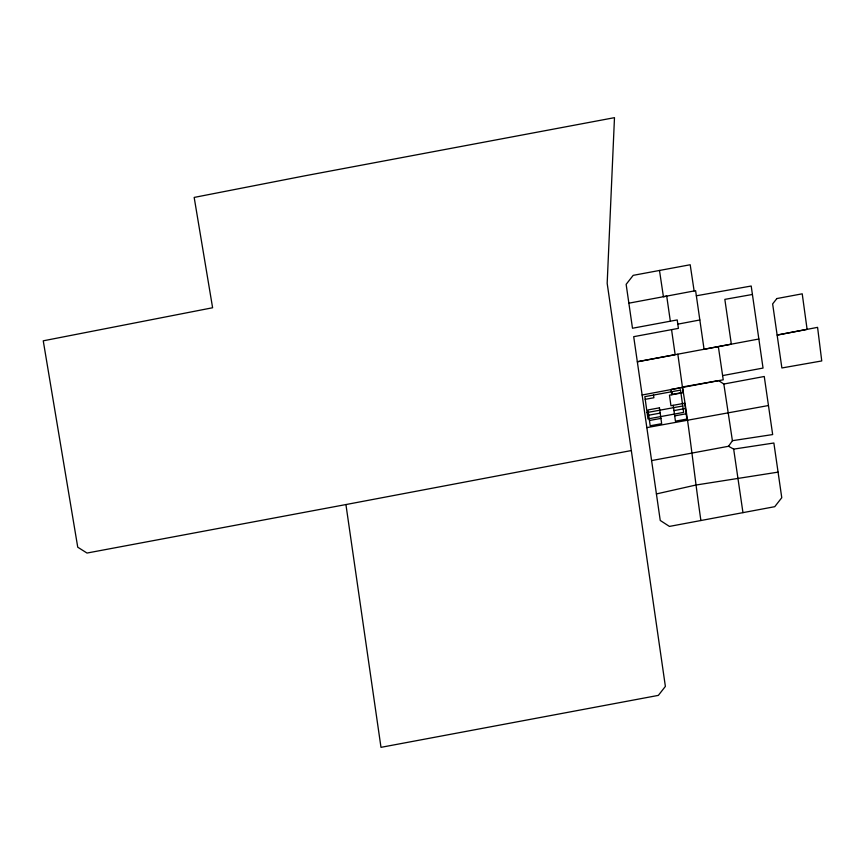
<?xml version="1.0" encoding="UTF-8"?>
<svg xmlns="http://www.w3.org/2000/svg" width="865" height="865" viewBox="0 0 865 865"><rect width="100%" height="100%" fill="white"/><g stroke="black" fill="none" stroke-linecap="round" stroke-linejoin="round"><path stroke-width="1.3" d="M728.546 446.275L732.406 440.707L723.843 384.038L718.642 380.632L642.133 395.013L660.244 520.46L669.434 526.417L774.748 506.685L781.765 497.71L773.872 443.01L733.671 449.119L728.546 446.275L651.594 460.58M656.416 493.937L695.784 485.06L778.078 472.128M642.133 395.013L633.699 336.68L678.409 328.376L677.803 324.159L699.839 319.974M345.924 504.555L631.32 450.546L607.176 283.342L614.485 117.662L304.448 175.887L194.171 197.425L212.606 307.756L43.25 340.821L77.742 547.199L87.008 553.049L345.924 504.555L380.989 747.338L658.351 695.384L665.38 686.41L631.32 450.546M628.866 303.183L666.72 296.1L670.332 321.196L632.488 328.246L626.141 284.336L633.191 275.351L690.194 264.755L694.13 290.964M696.347 295.787L751.198 286.023L758.854 339.015L637.321 361.765L675.154 354.672L671.554 329.619M723.843 384.038L764.26 376.491L772.661 434.565L732.406 440.685M722.61 375.594L763.038 368.068L758.854 339.015M670.332 321.196L677.219 319.942L677.803 324.159M645.225 399.338L653.886 397.749L653.508 395.056M680.906 392.796L672.246 394.386L671.867 391.694M647.063 412.529L682.745 405.988M648.718 415.222L660.19 413.113M673.954 410.594L685.426 408.496M649.453 420.498L660.925 418.401M674.689 415.881L686.161 413.773M646.836 427.624L768.455 405.534M752.409 294.468L724.838 299.377L731.336 344.162L704.067 349.276L695.611 290.672L663.423 296.727L659.487 270.453M700.899 520.525C694.411 476.042 689.859 431.321 682.42 386.969L723.237 379.821L718.35 346.606M733.671 449.119L742.959 512.642M677.836 354.185L682.42 386.969M671.748 394.754L671.002 389.477L682.474 387.369L683.22 392.656L669.467 395.175L670.948 405.728L684.691 403.209L686.896 419.049L675.424 421.158L673.219 405.317M776.857 298.555L772.64 303.918L781.884 367.971L821.75 360.943L817.576 327.359L777.138 335.069L807.099 329.349L802.223 293.819L776.857 298.555M680.528 390.104L644.847 396.646L647.961 418.92L683.642 412.378L680.528 390.104M659.454 407.837L647.982 409.945L650.188 425.785L661.66 423.677L659.454 407.837"/></g></svg>
